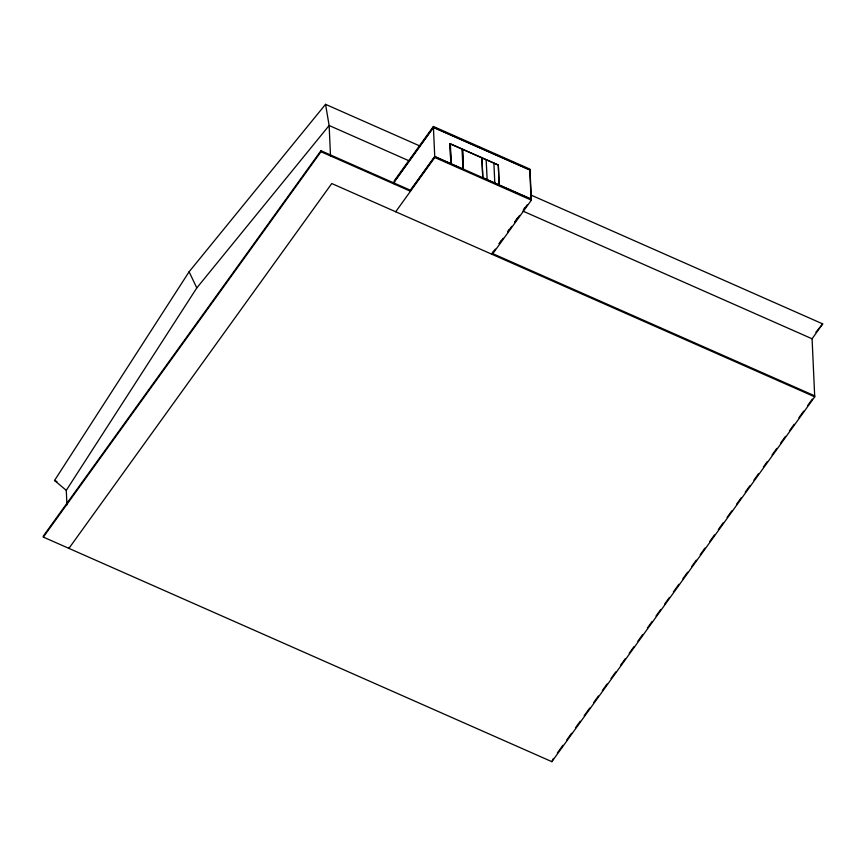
<?xml version="1.0" encoding="UTF-8"?>
<svg xmlns="http://www.w3.org/2000/svg" width="866" height="866" viewBox="0 0 866 866"><rect width="100%" height="100%" fill="white"/><g stroke="black" fill="none" stroke-linecap="round" stroke-linejoin="round"><path stroke-width="1.3" d="M66.942 504.943L66.281 490.351L54.536 480.489L189.102 271.783L325.54 104.331L419.534 145.834M66.281 490.351L196.799 287.923L329.134 125.505L325.54 104.331M320.94 150.727L320.983 151.723L410.473 191.245L410.43 190.249L320.94 150.727L43.3 536.097L43.343 537.093L551.869 761.669L814.722 396.823L812.081 338.79L822.7 323.884L530.836 194.991M43.343 537.093L320.983 151.723M492.278 254.42L531.378 200.154L529.97 169.141L433.379 126.479L394.279 180.756L394.431 184.209M394.571 184.274L394.452 181.611L433.476 127.454L529.775 169.985L531.107 199.202L482.817 177.876L481.907 157.872L482.817 177.876L486.356 179.598M410.43 190.249L434.743 156.497L531.334 199.158M409.824 191.332L434.797 156.67L463.353 169.433L462.531 149.309L463.44 169.325M395.686 211.769L434.786 157.493L433.379 126.479M450.028 143.637L450.85 163.761L450.028 143.637L498.318 164.962L499.141 185.086L498.318 164.962M450.374 144.092L451.283 164.107M462.011 149.082L463.007 168.978M486.162 159.745L487.157 179.641M493.901 163.317L494.811 183.321M492.094 253.359L493.652 251.194M499.108 243.617L501.457 240.369M507.692 231.698L509.251 229.533M514.718 221.956L517.836 217.615M523.302 210.037L524.861 207.872M495.363 249.083L492.234 253.424L814.679 395.827M499.271 243.66L503.178 238.226M507.866 231.72L511.784 226.286M514.913 221.945L519.6 215.439M523.508 210.005L527.416 204.582M553.406 758.475L551.869 761.669M557.347 752.998L562.878 745.334M566.819 739.856L571.56 733.275M575.5 727.797L580.242 721.226M584.182 715.749L589.714 708.085M593.654 702.597L598.395 696.026M602.346 690.548L607.077 683.978M611.028 678.5L615.758 671.919M620.5 665.348L625.23 658.777M629.181 653.3L633.912 646.729M637.863 641.241L642.594 634.67M647.335 628.099L652.066 621.528M656.017 616.051L660.758 609.469M664.698 603.992L669.44 597.421M673.38 591.943L678.912 584.269M682.852 578.791L687.593 572.22M691.533 566.743L696.275 560.172M700.215 554.695L704.956 548.113M709.687 541.542L714.428 534.971M718.379 529.494L723.11 522.912M727.061 517.435L731.792 510.864M736.533 504.293L741.264 497.723M745.215 492.234L749.945 485.664M753.896 480.186L758.627 473.615M763.368 467.045L767.319 461.567M772.05 454.986L776.791 448.415M780.731 442.937L785.473 436.367M789.413 430.889L794.154 424.308M798.885 417.737L803.626 411.166M807.567 405.689L812.308 399.107M815.88 332.263L822.7 323.884M530.003 169.942L433.411 127.28L394.452 181.611M449.941 143.756L498.231 165.081M434.786 157.493L531.378 200.154M409.412 160.968L329.134 125.505L330.52 156.01M523.053 211.152L812.081 338.79M814.722 396.823L331.765 183.538L68.912 548.384L68.869 547.388M54.536 480.489L57.015 481.583M189.102 271.783L196.799 287.923"/></g></svg>
